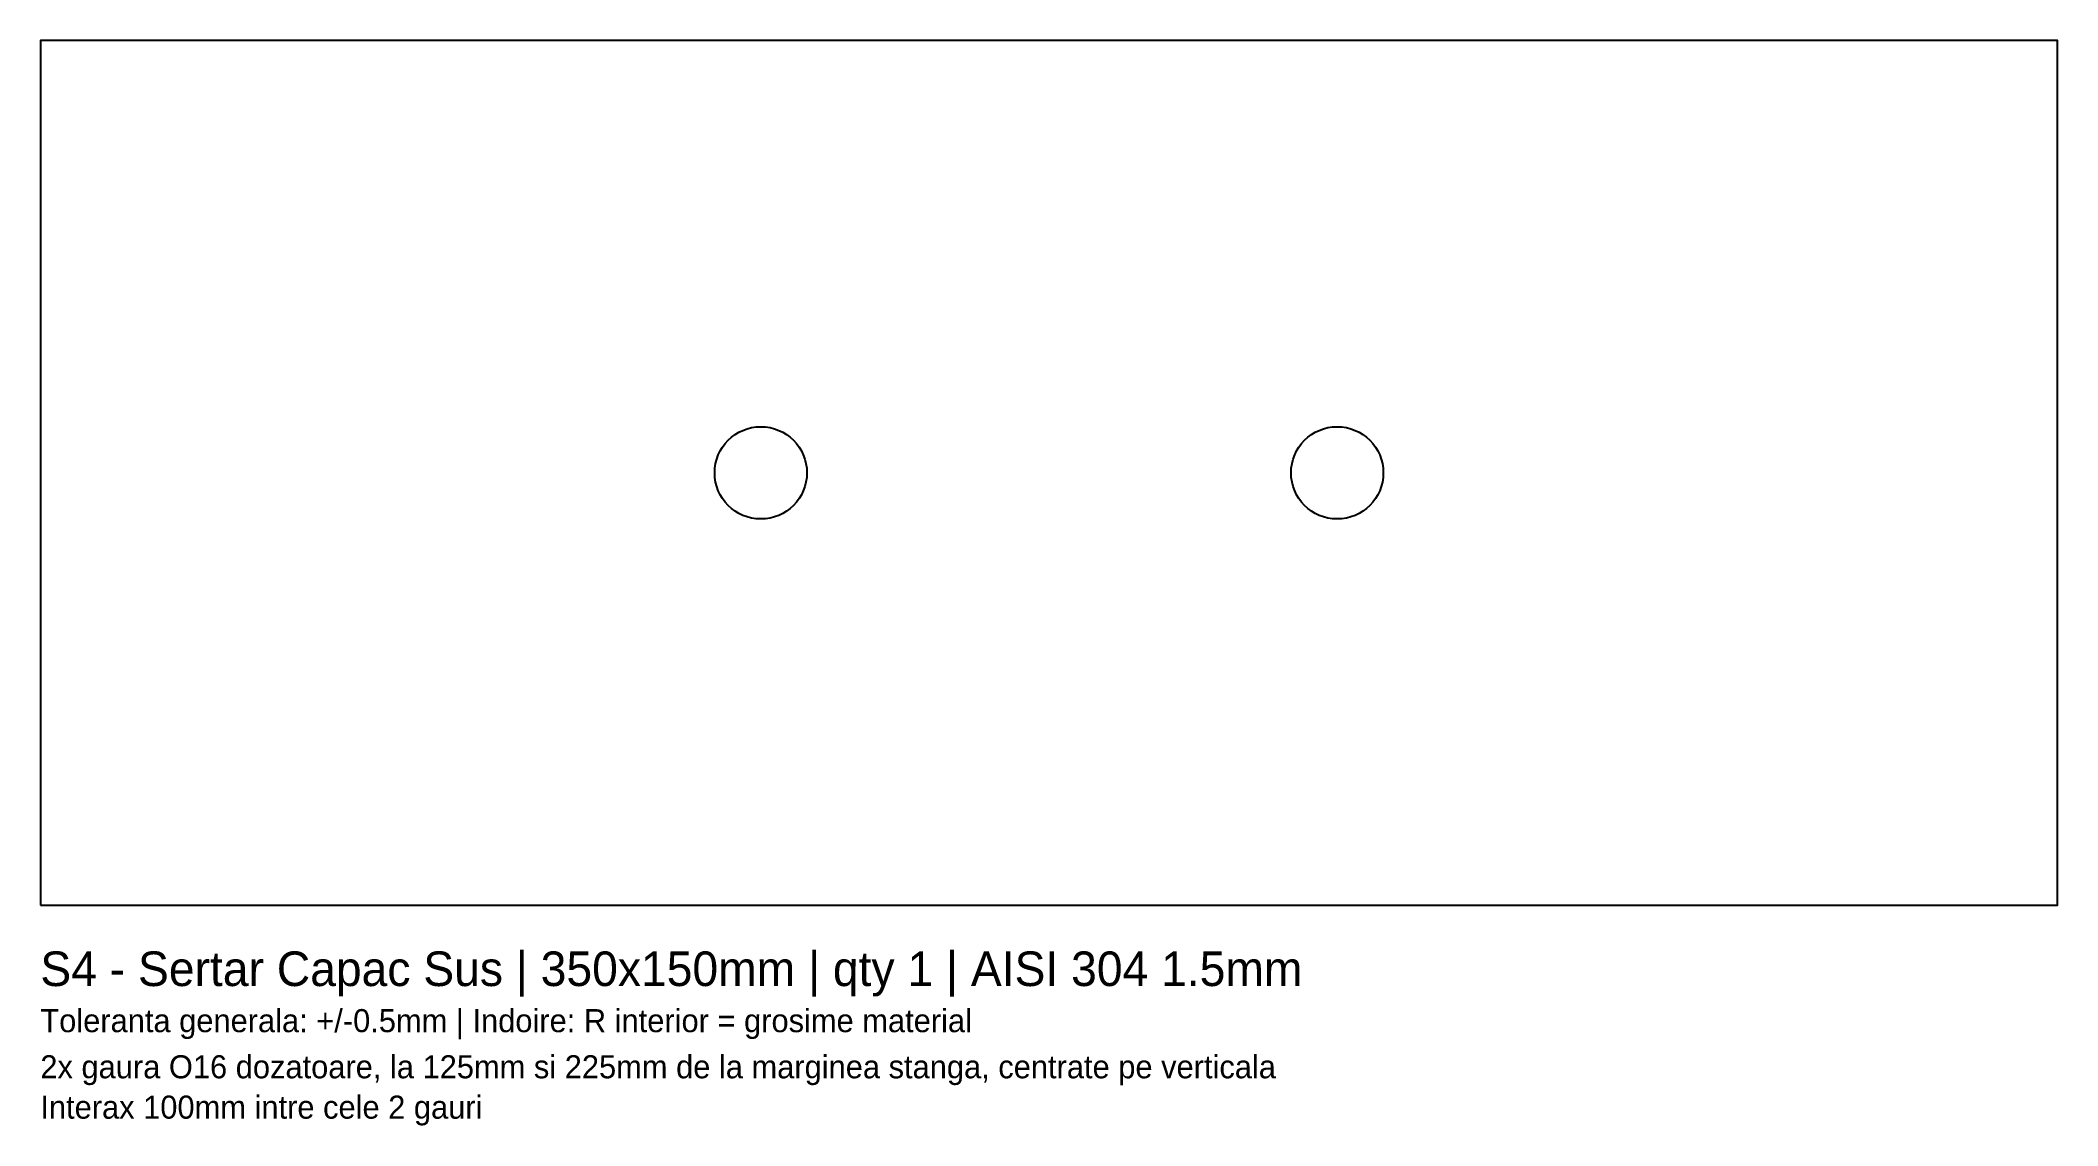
# Model space of a CAD drawing. Header units: metres. Extents: x 0 to 350, y -38 to 150.
import ezdxf

# ---------------------------------------------------------------- set-up
doc = ezdxf.new("R2010")
doc.units = ezdxf.units.M
doc.layers.add('ANNOTATION', color=3, linetype='Continuous')
doc.layers.add('CUT', color=5, linetype='Continuous')

msp = doc.modelspace()

# ---------------------------------------------------------------- linework, layer by layer
at = {"layer": 'CUT'}
msp.add_lwpolyline([(0, 0), (350, 0), (350, 150), (0, 150)], close=True, dxfattribs=at)
for centre in [(125, 75), (225, 75)]:
    msp.add_circle(centre, 8, dxfattribs=at)

# ---------------------------------------------------------------- texts
at = {"layer": 'ANNOTATION'}
for s, height, p in [('S4 - Sertar Capac Sus | 350x150mm | qty 1 | AISI 304 1.5mm', 6, (0, -14)), ('Toleranta generala: +/-0.5mm | Indoire: R interior = grosime material', 4, (0, -22)), ('2x gaura O16 dozatoare, la 125mm si 225mm de la marginea stanga, centrate pe verticala', 4, (0, -30)), ('Interax 100mm intre cele 2 gauri', 4, (0, -37))]:
    msp.add_text(s, height=height, dxfattribs=at).set_placement(p)

doc.saveas('drawing.dxf')
